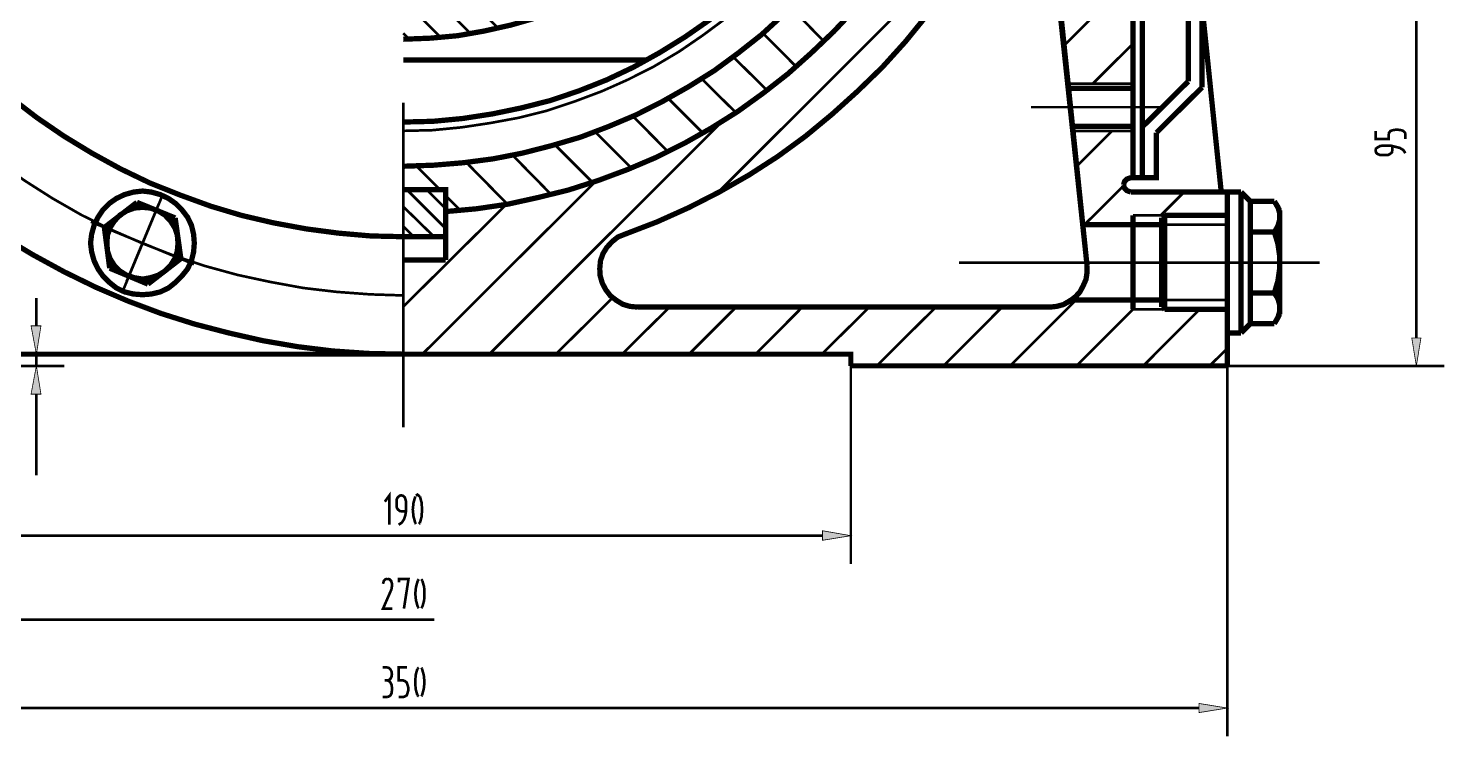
# Model space of a CAD drawing. Header units: millimetres. Extents: x -5 to 3318, y -968 to 297.
# Drawn here: x 1011.5 to 1212, y -275.3 to -174.9 of the extents above; entities that cross this region are included whole.
import ezdxf

# ---------------------------------------------------------------- set-up
doc = ezdxf.new("R2010")
doc.units = ezdxf.units.MM
doc.header["$LTSCALE"] = 0.25
doc.layers.add('H', color=7, linetype='Continuous')
doc.layers.add('P', color=7, linetype='Continuous')

msp = doc.modelspace()

# ---------------------------------------------------------------- hatches: boundary and pattern name
at = {"layer": 'H', "linetype": 'Continuous'}
for points in [[(1011.935, -216.995), (1013.287, -216.995), (1012.636, -221.05), (1011.935, -216.995)], [(1207.202, -218.696), (1208.556, -218.696), (1207.903, -222.655), (1207.202, -218.696)], [(1011.935, -226.662), (1013.287, -226.662), (1012.636, -222.655), (1011.935, -226.662)], [(1123.845, -246.048), (1123.845, -247.352), (1127.852, -246.699), (1123.845, -246.048)], [(1177.095, -270.444), (1177.095, -271.747), (1181.153, -271.097), (1177.095, -270.444)]]:
    msp.add_hatch(color=3, dxfattribs=at).paths.add_polyline_path(points)

# ---------------------------------------------------------------- linework, layer by layer
at = {"layer": 'P', "color": 3}
for points, const_width in [([(1152.248, -123.769), (1161.265, -208.427)], 0.747), ([(1167.78, -122.767), (1167.78, -196.005)], 0.747), ([(1169.08, -122.767), (1169.08, -196.005)], 0.747), ([(1175.593, -136.441), (1175.593, -182.378)], 0.747), ([(1177.546, -135.64), (1177.546, -183.23)], 0.747), ([(1064.534, -189.393), (1068.692, -189.291), (1072.799, -188.89), (1076.806, -188.288), (1080.864, -187.538), (1084.872, -186.536), (1088.779, -185.232), (1092.636, -183.781), (1096.342, -182.128), (1100, -180.274), (1103.556, -178.169), (1106.913, -175.866), (1110.219, -173.412), (1113.377, -170.757), (1116.381, -167.951), (1119.187, -164.946), (1121.843, -161.788), (1124.296, -158.482), (1126.6, -155.077), (1128.704, -151.57), (1130.559, -147.915), (1132.263, -144.206), (1133.663, -140.349), (1134.364, -138.245)], 0.375), ([(1108.918, -198.259), (1146.988, -160.186)], 0.375), ([(1095.894, -204.019), (1100.452, -202.267), (1104.911, -200.262), (1109.219, -198.058), (1113.425, -195.652), (1117.534, -193), (1121.442, -190.143), (1125.197, -187.036), (1128.804, -183.781), (1132.311, -180.376), (1135.568, -176.769), (1138.624, -173.012), (1141.478, -169.002), (1144.134, -164.995), (1146.588, -160.789)], 0.747), ([(1156.508, -162.742), (1161.265, -208.427)], 0.747), ([(1207.855, -218.696), (1207.855, -163.444)], 0.375), ([(1064.534, -188.141), (1068.74, -188.038), (1072.949, -187.638), (1077.158, -186.988), (1081.265, -186.136), (1085.374, -185.085), (1089.382, -183.73), (1093.289, -182.179), (1097.095, -180.376), (1100.801, -178.32), (1104.36, -176.116), (1107.816, -173.713), (1111.122, -171.058), (1114.277, -168.252), (1117.233, -165.247)], 0.747), ([(1064.534, -176.417), (1068.391, -176.267), (1072.248, -175.917), (1075.954, -175.264), (1079.762, -174.412), (1083.42, -173.361), (1087.027, -172.009), (1090.532, -170.507), (1093.94, -168.752)], 0.747), ([(1158.01, -177.32), (1167.78, -167.602)], 0.375), ([(1068.542, -170.107), (1074.051, -175.616)], 0.375), ([(1071.998, -168.902), (1077.959, -174.864)], 0.375), ([(1070.544, -200.813), (1074.954, -200.412), (1079.362, -199.762), (1083.67, -198.81), (1087.927, -197.757), (1092.136, -196.405), (1096.294, -194.851), (1100.301, -193.147), (1104.309, -191.145), (1108.117, -188.99), (1111.874, -186.635), (1115.481, -184.031), (1118.937, -181.327), (1122.243, -178.371), (1125.45, -175.315), (1128.454, -172.109)], 0.747), ([(1119.386, -171.958), (1124.047, -176.718)], 0.375), ([(1177.546, -171.859), (1180.253, -198.058)], 0.747), ([(1064.534, -194.4), (1068.843, -194.249), (1073.049, -193.9), (1077.258, -193.349), (1081.364, -192.548), (1085.474, -191.495), (1089.58, -190.293), (1093.539, -188.791), (1097.447, -187.138), (1101.202, -185.232), (1104.911, -183.131), (1108.517, -180.876), (1111.923, -178.371), (1115.228, -175.767), (1118.335, -172.91)], 0.747), ([(1066.537, -172.861), (1069.845, -176.167)], 0.375), ([(1064.534, -175.565), (1065.386, -176.417)], 0.375), ([(1115.43, -175.565), (1120.139, -180.325)], 0.375), ([(1162.068, -182.73), (1167.78, -177.019)], 0.375), ([(1064.534, -179.373), (1098.949, -179.373)], 0.747), ([(1111.221, -178.922), (1116.032, -183.682)], 0.375), ([(1106.762, -182.029), (1111.573, -186.786)], 0.375), ([(1169.08, -188.839), (1175.593, -182.378)], 0.747), ([(1009.081, -184.733), (1012.736, -187.538), (1016.544, -190.143), (1020.5, -192.548), (1024.507, -194.752), (1028.665, -196.754), (1032.925, -198.458), (1037.333, -200.063), (1041.689, -201.364), (1046.199, -202.417), (1050.809, -203.266), (1055.367, -203.868), (1059.976, -204.269), (1064.534, -204.371)], 0.747), ([(1167.78, -183.381), (1158.561, -183.381)], 0.747), ([(1167.78, -182.73), (1158.51, -182.73)], 0.375), ([(1171.085, -189.643), (1177.546, -183.23)], 0.747), ([(1064.534, -185.383), (1064.534, -231.371)], 0.375), ([(1102.054, -184.832), (1106.913, -189.691)], 0.375), ([(1172.136, -186.036), (1153.353, -186.036)], 0.375), ([(1076.707, -221.002), (1109.619, -188.089)], 0.375), ([(1096.996, -187.289), (1102.005, -192.347)], 0.375), ([(1167.78, -188.74), (1159.163, -188.74)], 0.747), ([(1001.114, -188.839), (1003.318, -190.793), (1007.075, -193.65), (1010.932, -196.405), (1014.939, -198.961), (1019.049, -201.315), (1023.306, -203.417), (1027.665, -205.323), (1032.022, -207.024), (1036.532, -208.529), (1041.09, -209.781), (1045.748, -210.781), (1050.408, -211.633), (1055.117, -212.184), (1059.874, -212.536), (1064.534, -212.687)], 0.375), ([(1091.685, -189.541), (1096.845, -194.701)], 0.375), ([(1167.78, -189.393), (1159.211, -189.393)], 0.375), ([(1159.814, -194.4), (1164.823, -189.393)], 0.375), ([(1171.085, -189.643), (1171.085, -196.005), (1167.78, -196.005)], 0.747), ([(1206.301, -190.543), (1206.301, -189.893), (1206.25, -189.643), (1206, -189.393), (1205.699, -189.291), (1205.35, -189.242), (1204.847, -189.242), (1204.546, -189.291), (1204.197, -189.393), (1203.995, -189.643), (1203.947, -189.893), (1203.947, -190.543), (1202.093, -190.543), (1202.093, -189.393)], 0.375), ([(1086.025, -191.395), (1091.284, -196.655)], 0.375), ([(1206.301, -192.548), (1206, -192.097), (1205.501, -191.796), (1204.899, -191.645), (1204.296, -191.495), (1202.996, -191.495), (1202.695, -191.546), (1202.343, -191.747), (1202.144, -191.895), (1202.093, -192.148), (1202.144, -192.446), (1202.343, -192.648), (1202.695, -192.798), (1202.996, -192.798), (1203.496, -192.798), (1203.848, -192.798), (1204.146, -192.648), (1204.399, -192.446), (1204.447, -192.148), (1204.447, -191.495)], 0.375), ([(1066.338, -194.301), (1069.743, -197.709)], 0.375), ([(1073.452, -193.849), (1079.263, -199.762)], 0.375), ([(1079.964, -192.798), (1085.474, -198.41)], 0.375), ([(1067.238, -221.002), (1091.736, -196.555)], 0.375), ([(1167.479, -196.005), (1166.928, -196.203), (1166.576, -196.555), (1166.425, -197.055)], 0.747), ([(1167.78, -196.005), (1167.479, -196.005)], 0.747), ([(1167.578, -196.005), (1167.78, -195.803)], 0.375), ([(1034.978, -205.271), (1034.879, -204.019), (1034.578, -202.767), (1034.027, -201.614), (1033.223, -200.563), (1032.323, -199.66), (1031.321, -198.961), (1030.17, -198.41), (1028.918, -198.058), (1027.665, -197.907), (1026.362, -198.058), (1025.109, -198.41), (1023.956, -198.961), (1022.957, -199.66), (1022.054, -200.563), (1021.352, -201.614), (1020.801, -202.767), (1020.452, -204.019), (1020.301, -205.271), (1020.452, -206.524), (1020.801, -207.776), (1021.352, -208.929), (1022.054, -209.929), (1022.957, -210.832), (1023.956, -211.633), (1025.109, -212.184), (1026.362, -212.485), (1027.665, -212.584), (1028.918, -212.485), (1030.17, -212.184), (1031.321, -211.633), (1032.323, -210.832), (1033.223, -209.929), (1034.027, -208.929), (1034.578, -207.776), (1034.879, -206.524), (1034.978, -205.271)], 0.747), ([(1064.534, -197.709), (1070.544, -197.709), (1070.544, -200.813)], 0.747), ([(1065.034, -197.709), (1070.544, -203.218)], 0.375), ([(1067.84, -197.709), (1070.544, -200.412)], 0.375), ([(1070.544, -197.709), (1070.544, -207.677)], 0.747), ([(1070.544, -198.558), (1072.648, -200.662)], 0.375), ([(1160.915, -202.667), (1166.425, -197.158)], 0.375), ([(1166.425, -197.055), (1166.576, -197.507), (1166.928, -197.856), (1167.479, -198.058)], 0.747), ([(1181.102, -198.058), (1167.479, -198.058)], 0.747), ([(1171.685, -201.364), (1174.993, -198.058)], 0.375), ([(1181.102, -198.058), (1181.102, -222.655), (1181.102, -205.973)], 0.747), ([(1183.056, -198.058), (1181.102, -198.058)], 0.747), ([(1183.056, -217.995), (1183.056, -198.058)], 0.747), ([(1184.36, -199.361), (1183.056, -198.058)], 0.747), ([(1026.862, -199.512), (1022.255, -203.068)], 0.747), ([(1032.672, -205.271), (1032.573, -204.118), (1032.224, -203.119), (1031.622, -202.164), (1030.821, -201.315), (1029.869, -200.713), (1028.767, -200.313), (1027.665, -200.213), (1026.512, -200.313), (1025.411, -200.713), (1024.459, -201.315), (1023.655, -202.164), (1023.056, -203.119), (1022.704, -204.118), (1022.605, -205.271), (1022.704, -206.424), (1023.056, -207.475), (1023.655, -208.427), (1024.459, -209.23), (1025.411, -209.83), (1026.512, -210.182), (1027.665, -210.381), (1028.767, -210.182), (1029.869, -209.83), (1030.821, -209.23), (1031.622, -208.427), (1032.224, -207.475), (1032.573, -206.424), (1032.672, -205.271)], 0.747), ([(1024.959, -211.835), (1030.369, -198.759)], 0.375), ([(1029.918, -199.81), (1025.359, -210.781)], 0.375), ([(1032.272, -201.716), (1026.862, -199.512)], 0.747), ([(1064.534, -214.288), (1079.112, -199.81)], 0.375), ([(1064.534, -200.111), (1068.891, -204.371)], 0.375), ([(1184.36, -216.694), (1184.36, -199.361)], 0.747), ([(1187.765, -199.361), (1184.36, -199.361)], 0.747), ([(1187.765, -203.718), (1188.267, -202.866), (1188.517, -201.966), (1188.517, -201.063), (1188.267, -200.162), (1187.765, -199.361)], 0.747), ([(1188.517, -200.662), (1187.765, -199.361)], 0.747), ([(1188.517, -215.339), (1188.517, -200.662)], 0.747), ([(1020.35, -202.267), (1034.927, -208.276)], 0.375), ([(1033.076, -207.475), (1032.272, -201.716)], 0.747), ([(1171.835, -202.667), (1160.666, -202.667)], 0.747), ([(1167.78, -201.364), (1167.78, -214.641)], 0.747), ([(1172.236, -201.364), (1167.78, -201.364)], 0.375), ([(1172.236, -201.364), (1171.835, -201.665)], 0.747), ([(1171.835, -214.34), (1171.835, -201.665)], 0.747), ([(1181.102, -202.667), (1171.835, -202.667)], 0.375), ([(1181.102, -201.364), (1172.236, -201.364)], 0.747), ([(1172.236, -214.641), (1172.236, -201.364)], 0.747), ([(1007.876, -204.371), (1012.136, -206.924), (1016.544, -209.33), (1021.051, -211.534), (1025.609, -213.488), (1030.27, -215.24), (1035.027, -216.742), (1039.838, -217.995), (1044.697, -219.097), (1049.656, -219.949), (1054.566, -220.551), (1059.576, -220.9), (1064.534, -221.002)], 0.747), ([(1022.255, -203.068), (1023.005, -208.827)], 0.747), ([(1064.534, -204.371), (1070.544, -204.371)], 0.747), ([(1064.534, -202.917), (1066.037, -204.371)], 0.375), ([(1095.894, -204.019), (1094.891, -204.419), (1094.09, -205.07), (1093.338, -205.874), (1092.787, -206.774), (1092.437, -207.776), (1092.335, -208.878), (1092.386, -209.881), (1092.687, -210.932), (1093.187, -211.883), (1093.84, -212.735), (1094.689, -213.388), (1095.593, -213.939), (1096.595, -214.237), (1097.697, -214.34)], 0.747), ([(1187.765, -203.718), (1184.36, -203.718)], 0.747), ([(1187.765, -212.335), (1188.267, -210.631), (1188.517, -208.878), (1188.517, -207.126), (1188.267, -205.371), (1187.765, -203.718)], 0.747), ([(1023.005, -208.827), (1028.415, -211.082)], 0.747), ([(1028.415, -211.082), (1033.076, -207.475)], 0.747), ([(1064.534, -207.677), (1070.544, -207.677)], 0.747), ([(1194.178, -208.026), (1143.131, -208.026)], 0.375), ([(1156.005, -214.34), (1156.959, -214.237), (1157.911, -213.987), (1158.811, -213.488), (1159.612, -212.885), (1160.265, -212.184), (1160.714, -211.332), (1161.117, -210.432), (1161.265, -209.429), (1161.265, -208.427)], 0.747), ([(1156.005, -214.34), (1156.959, -214.237), (1157.911, -213.987), (1158.763, -213.488), (1159.612, -212.937), (1160.265, -212.184), (1160.714, -211.332), (1161.117, -210.432), (1161.265, -209.48), (1161.265, -208.427)], 0.747), ([(1190.17, -208.026), (1170.233, -208.026)], 0.375), ([(1187.765, -212.335), (1184.36, -212.335)], 0.747), ([(1188.517, -215.339), (1187.765, -216.694), (1188.267, -215.842), (1188.517, -214.939), (1188.517, -214.039), (1188.267, -213.135), (1187.765, -212.335)], 0.747), ([(1012.636, -216.995), (1012.636, -213.036)], 0.375), ([(1086.124, -221.002), (1094.139, -213.036)], 0.375), ([(1095.493, -221.002), (1102.204, -214.34)], 0.375), ([(1097.697, -214.34), (1156.005, -214.34)], 0.747), ([(1104.959, -221.002), (1111.622, -214.34)], 0.375), ([(1114.376, -221.002), (1120.991, -214.34)], 0.375), ([(1123.746, -221.002), (1130.459, -214.34)], 0.375), ([(1131.51, -222.655), (1139.877, -214.34)], 0.375), ([(1140.979, -222.655), (1149.243, -214.34)], 0.375), ([(1150.396, -222.655), (1159.714, -213.337)], 0.375), ([(1171.835, -213.337), (1159.061, -213.337)], 0.747), ([(1159.762, -222.655), (1167.78, -214.641)], 0.375), ([(1172.236, -214.641), (1167.78, -214.641)], 0.375), ([(1169.231, -222.655), (1177.197, -214.641)], 0.375), ([(1172.236, -214.641), (1171.835, -214.34)], 0.747), ([(1181.102, -213.337), (1171.835, -213.337)], 0.375), ([(1181.102, -214.641), (1172.236, -214.641)], 0.747), ([(1184.36, -216.694), (1183.056, -217.995)], 0.747), ([(1187.765, -216.694), (1184.36, -216.694)], 0.747), ([(1011.884, -216.995), (1013.287, -216.995), (1012.636, -221.002), (1011.884, -216.995)], 0.108), ([(1183.056, -217.995), (1181.102, -217.995)], 0.747), ([(1178.6, -222.655), (1181.102, -220.198)], 0.375), ([(1207.202, -218.696), (1208.505, -218.696), (1207.855, -222.655), (1207.202, -218.696)], 0.108), ([(1001.316, -221.002), (1064.534, -221.002)], 0.747), ([(1001.316, -222.655), (1016.592, -222.655)], 0.375), ([(1011.884, -226.662), (1013.287, -226.662), (1012.636, -222.655), (1011.884, -226.662)], 0.108), ([(1012.537, -221.002), (1016.592, -221.002)], 0.375), ([(1012.636, -221.002), (1012.636, -222.655)], 0.375), ([(1064.534, -221.002), (1127.852, -221.002), (1127.852, -222.655)], 0.747), ([(1127.852, -222.655), (1181.102, -222.655)], 0.747), ([(1127.852, -222.655), (1127.852, -250.709)], 0.375), ([(1181.102, -222.655), (1181.102, -275.104)], 0.375), ([(1181.102, -222.655), (1211.811, -222.655)], 0.375), ([(1012.636, -226.662), (1012.636, -238.133)], 0.375), ([(1062.58, -245.148), (1062.58, -240.99), (1061.93, -241.89)], 0.375), ([(1063.881, -245.148), (1064.333, -244.847), (1064.634, -244.395), (1064.835, -243.793), (1064.935, -243.143), (1064.935, -241.89), (1064.835, -241.49), (1064.733, -241.24), (1064.483, -241.038), (1064.233, -240.99), (1064.032, -241.038), (1063.782, -241.24), (1063.631, -241.49), (1063.583, -241.89), (1063.583, -242.342), (1063.631, -242.742), (1063.782, -242.992), (1064.032, -243.194), (1064.233, -243.242), (1064.935, -243.242)], 0.375), ([(1066.238, -241.138), (1065.986, -242.041), (1065.886, -242.992), (1065.986, -243.995), (1066.238, -244.895)], 0.375), ([(1066.889, -241.138), (1066.738, -241.038), (1066.537, -240.888), (1066.338, -241.038)], 0.375), ([(1066.889, -244.895), (1067.139, -243.995), (1067.19, -242.992), (1067.139, -242.041), (1066.889, -241.138)], 0.375), ([(1005.323, -246.699), (1123.845, -246.699)], 0.375), ([(1066.238, -244.895), (1066.338, -245.046)], 0.375), ([(1066.738, -245.046), (1066.889, -244.895)], 0.375), ([(1123.845, -245.997), (1123.845, -247.352), (1127.852, -246.699), (1123.845, -245.997)], 0.108), ([(1062.331, -252.81), (1062.029, -252.861), (1061.78, -253.111), (1061.677, -253.512)], 0.375), ([(1062.881, -254.264), (1062.93, -253.864), (1062.93, -253.463), (1062.83, -253.111), (1062.58, -252.861), (1062.331, -252.81)], 0.375), ([(1064.634, -257.019), (1065.284, -252.81), (1063.932, -252.81), (1063.932, -253.313)], 0.375), ([(1062.881, -254.264), (1061.677, -257.019), (1062.981, -257.019)], 0.375), ([(1066.588, -253.063), (1066.338, -253.963), (1066.238, -254.915), (1066.338, -255.866), (1066.588, -256.769)], 0.375), ([(1066.738, -252.861), (1066.588, -253.063)], 0.375), ([(1067.238, -253.063), (1067.088, -252.861)], 0.375), ([(1067.238, -256.769), (1067.488, -255.866), (1067.539, -254.915), (1067.488, -253.963), (1067.238, -253.063)], 0.375), ([(1066.588, -256.769), (1066.738, -256.968)], 0.375), ([(1067.088, -256.968), (1067.238, -256.769)], 0.375), ([(978.721, -258.573), (1068.942, -258.573)], 0.375), ([(1061.629, -265.335), (1062.279, -265.335)], 0.375), ([(1062.279, -267.189), (1062.529, -267.138), (1062.731, -266.939), (1062.881, -266.638), (1062.93, -266.286), (1062.881, -265.937), (1062.731, -265.636), (1062.529, -265.434), (1062.279, -265.335)], 0.375), ([(1063.881, -269.543), (1064.534, -269.543), (1064.784, -269.441), (1065.034, -269.294), (1065.134, -268.993), (1065.236, -268.64), (1065.236, -268.141), (1065.134, -267.788), (1065.034, -267.49), (1064.784, -267.289), (1064.534, -267.189), (1063.881, -267.189), (1063.881, -265.335), (1065.085, -265.335)], 0.375), ([(1066.537, -265.536), (1066.287, -266.437), (1066.238, -267.439), (1066.287, -268.39), (1066.537, -269.294)], 0.375), ([(1066.738, -265.386), (1066.537, -265.536)], 0.375), ([(1067.19, -265.536), (1067.088, -265.386)], 0.375), ([(1067.19, -269.294), (1067.44, -268.39), (1067.539, -267.439), (1067.44, -266.437), (1067.19, -265.536)], 0.375), ([(1062.279, -267.189), (1061.93, -267.189)], 0.375), ([(1062.93, -268.141), (1062.881, -267.788), (1062.731, -267.49), (1062.529, -267.289), (1062.279, -267.189)], 0.375), ([(1062.279, -269.543), (1062.529, -269.441), (1062.731, -269.294), (1062.881, -268.993), (1062.93, -268.64)], 0.375), ([(1062.93, -268.141), (1062.93, -268.64)], 0.375), ([(1062.279, -269.543), (1061.629, -269.543)], 0.375), ([(1066.537, -269.294), (1066.738, -269.441)], 0.375), ([(1067.088, -269.441), (1067.19, -269.294)], 0.375), ([(1177.095, -270.444), (1177.095, -271.747), (1181.102, -271.097), (1177.095, -270.444)], 0.108), ([(1177.095, -271.097), (952.07, -271.097)], 0.375)]:
    msp.add_lwpolyline(points, dxfattribs=dict(at, const_width=const_width))

doc.saveas('drawing.dxf')
